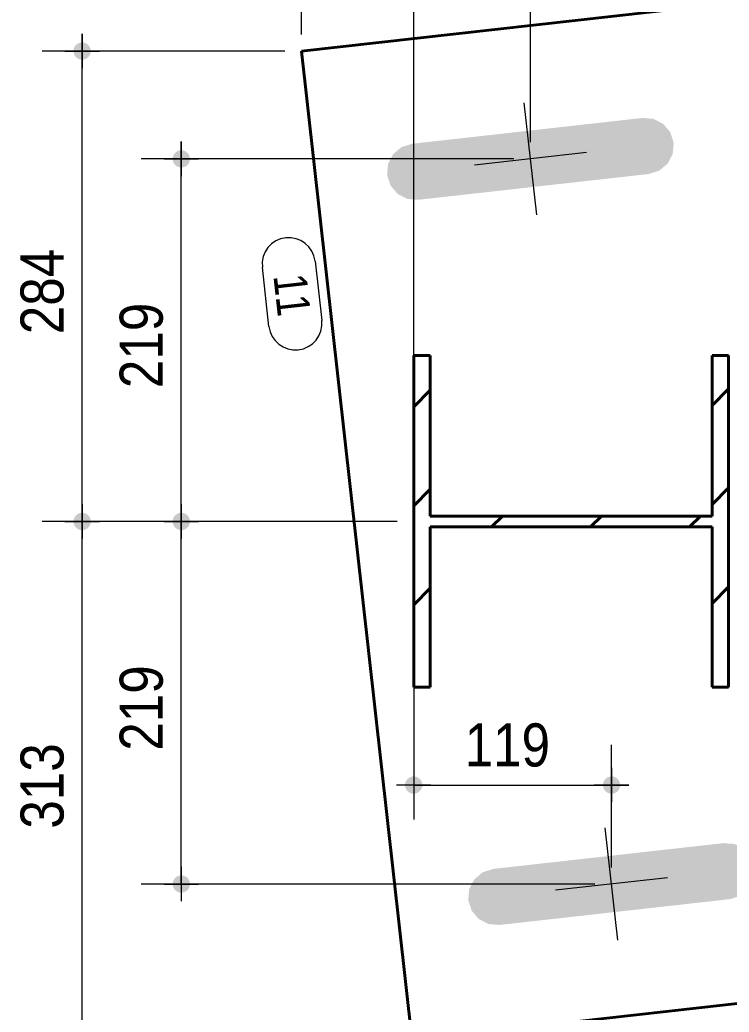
# Model space of a CAD drawing. Header units: millimetres. Extents: x 2 to 584, y 5 to 405.
# Drawn here: x 73.3 to 116.1, y 50.8 to 110.6 of the extents above; entities that cross this region are included whole.
import ezdxf

# ---------------------------------------------------------------- set-up
doc = ezdxf.new("R2010")
doc.units = ezdxf.units.MM
for name, color, linetype, lineweight in [('Boulon', 7, 'Continuous', 0), ('Cotation', 7, 'Continuous', 0), ('Piece', 2, 'Continuous', 0), ('Repère pièce', 3, 'Continuous', 0)]:
    doc.layers.add(name, color=color, linetype=linetype, lineweight=lineweight)
doc.styles.add('ARIAL', font='ARIAL.TTF')
doc.styles.add('COMIC_SANS_MS', font='COMIC.TTF')

# ---------------------------------------------------------------- blocks, each defined once
blk = doc.blocks.new('*A1')
at = {"layer": 'Piece', "color": 2, "linetype": 'Continuous', "lineweight": 40}
for p, q in [((97.016254, 87.286095), (98.016254, 88.286095)), ((115.016254, 87.370484), (116.016254, 88.370484)), ((97.016254, 81.314224), (98.016254, 82.314224)), ((115.016254, 81.398613), (116.016254, 82.398613)), ((101.719384, 80.045484), (102.369384, 80.695484)), ((107.691254, 80.045484), (108.341254, 80.695484)), ((113.663124, 80.045484), (114.313124, 80.695484)), ((97.016254, 75.342354), (98.016254, 76.342354)), ((115.016254, 75.426743), (116.016254, 76.426743)), ((115.931865, 70.370484), (116.009139, 70.447758))]:
    blk.add_line(p, q, dxfattribs=at)
blk = doc.blocks.new('*A60')
at = {"layer": 'Boulon'}
for points in [[(110.826, 104.702), (111.487, 104.646), (112.076, 104.341), (112.503, 103.834), (112.704, 103.202), (112.648, 102.541), (112.343, 101.952), (111.836, 101.524), (111.204, 101.323), (97.291, 99.765), (96.63, 99.821), (96.041, 100.126), (95.614, 100.633), (95.413, 101.265), (95.469, 101.926), (95.774, 102.515), (96.281, 102.943), (96.913, 103.144)], [(115.723, 60.975), (116.384, 60.919), (116.973, 60.614), (117.401, 60.107), (117.602, 59.475), (117.546, 58.814), (117.241, 58.225), (116.734, 57.798), (116.102, 57.596), (102.189, 56.038), (101.528, 56.094), (100.939, 56.399), (100.511, 56.906), (100.31, 57.538), (100.366, 58.199), (100.671, 58.788), (101.178, 59.216), (101.81, 59.417)]]:
    blk.add_hatch(color=256, dxfattribs=at).paths.add_polyline_path(points, flags=17)
at = {"layer": 'Boulon', "linetype": 'Continuous', "lineweight": 0}
for p, q in [((104.437, 98.855), (103.68, 105.612)), ((107.437, 102.612), (100.68, 101.855)), ((109.334, 55.128), (108.577, 61.886)), ((112.335, 58.885), (105.577, 58.128))]:
    blk.add_line(p, q, dxfattribs=at)
blk = doc.blocks.new('*A61')
at = {"layer": 'Piece', "color": 2, "linetype": 'Continuous', "lineweight": 40}
for p, q in [((97.016254, 70.370484), (97.016254, 90.370484)), ((97.016254, 90.370484), (98.016254, 90.370484)), ((98.016254, 90.370484), (98.016254, 80.695484)), ((115.016254, 90.370484), (115.016254, 80.695484)), ((116.016254, 90.370484), (115.016254, 90.370484)), ((116.016254, 70.370484), (116.016254, 90.370484)), ((98.016254, 80.695484), (115.016254, 80.695484)), ((98.016254, 70.370484), (98.016254, 80.045484)), ((98.016254, 80.045484), (115.016254, 80.045484)), ((115.016254, 80.045484), (115.016254, 70.370484)), ((97.016254, 70.370484), (98.016254, 70.370484)), ((115.016254, 70.370484), (116.016254, 70.370484))]:
    blk.add_line(p, q, dxfattribs=at)
blk = doc.blocks.new('*A62')
at = {"layer": 'Piece', "color": 2, "linetype": 'Continuous', "lineweight": 40}
for p, q in [((116.087246, 111.630647), (90.248804, 108.736699)), ((90.248804, 108.736699), (96.927146, 49.109526)), ((96.927146, 49.109526), (122.765587, 52.003474))]:
    blk.add_line(p, q, dxfattribs=at)
blk = doc.blocks.new('*A116')
at = {"layer": 'Cotation'}
for points in [[(90.223, 119.852), (90.198, 119.853), (90.173, 119.857), (90.147, 119.861), (90.122, 119.867), (90.098, 119.873), (90.074, 119.881), (90.05, 119.891), (90.026, 119.901), (90.004, 119.912), (89.981, 119.925), (89.96, 119.939), (89.939, 119.953), (89.919, 119.969), (89.9, 119.986), (89.881, 120.003), (89.864, 120.022), (89.847, 120.041), (89.831, 120.061), (89.816, 120.082), (89.803, 120.104), (89.79, 120.126), (89.779, 120.149), (89.768, 120.172), (89.759, 120.196), (89.751, 120.22), (89.744, 120.245), (89.739, 120.27), (89.734, 120.295), (89.731, 120.32), (89.729, 120.345), (89.729, 120.371), (89.729, 120.396), (89.731, 120.422), (89.734, 120.447), (89.739, 120.472), (89.744, 120.497), (89.751, 120.522), (89.759, 120.546), (89.768, 120.57), (89.779, 120.593), (89.79, 120.616), (89.803, 120.638), (89.816, 120.66), (89.831, 120.681), (89.847, 120.701), (89.864, 120.72), (89.881, 120.739), (89.9, 120.756), (89.919, 120.773), (89.939, 120.789), (89.96, 120.803), (89.981, 120.817), (90.004, 120.83), (90.026, 120.841), (90.05, 120.851), (90.074, 120.861), (90.098, 120.869), (90.122, 120.875), (90.147, 120.881), (90.173, 120.885), (90.198, 120.888), (90.223, 120.89), (90.249, 120.891), (90.274, 120.89), (90.3, 120.888), (90.325, 120.885), (90.35, 120.881), (90.375, 120.875), (90.4, 120.869), (90.424, 120.861), (90.448, 120.851), (90.471, 120.841), (90.494, 120.83), (90.516, 120.817), (90.538, 120.803), (90.559, 120.789), (90.579, 120.773), (90.598, 120.756), (90.617, 120.739), (90.634, 120.72), (90.651, 120.701), (90.666, 120.681), (90.681, 120.66), (90.695, 120.638), (90.707, 120.616), (90.719, 120.593), (90.729, 120.57), (90.738, 120.546), (90.746, 120.522), (90.753, 120.497), (90.759, 120.472), (90.763, 120.447), (90.766, 120.422), (90.768, 120.396), (90.769, 120.371), (90.768, 120.345), (90.766, 120.32), (90.763, 120.295), (90.759, 120.27), (90.753, 120.245), (90.746, 120.22), (90.738, 120.196), (90.729, 120.172), (90.719, 120.149), (90.707, 120.126), (90.695, 120.104), (90.681, 120.082), (90.666, 120.061), (90.651, 120.041), (90.634, 120.022), (90.617, 120.003), (90.598, 119.986), (90.579, 119.969), (90.559, 119.953), (90.538, 119.939), (90.516, 119.925), (90.494, 119.912), (90.471, 119.901), (90.448, 119.891), (90.424, 119.881), (90.4, 119.873), (90.375, 119.867), (90.35, 119.861), (90.325, 119.857), (90.3, 119.853), (90.274, 119.852), (90.249, 119.851)], [(96.991, 119.852), (96.965, 119.853), (96.94, 119.857), (96.915, 119.861), (96.89, 119.867), (96.865, 119.873), (96.841, 119.881), (96.817, 119.891), (96.794, 119.901), (96.771, 119.912), (96.749, 119.925), (96.727, 119.939), (96.706, 119.953), (96.686, 119.969), (96.667, 119.986), (96.649, 120.003), (96.631, 120.022), (96.614, 120.041), (96.599, 120.061), (96.584, 120.082), (96.57, 120.104), (96.558, 120.126), (96.546, 120.149), (96.536, 120.172), (96.527, 120.196), (96.519, 120.22), (96.512, 120.245), (96.506, 120.27), (96.502, 120.295), (96.499, 120.32), (96.497, 120.345), (96.496, 120.371), (96.497, 120.396), (96.499, 120.422), (96.502, 120.447), (96.506, 120.472), (96.512, 120.497), (96.519, 120.522), (96.527, 120.546), (96.536, 120.57), (96.546, 120.593), (96.558, 120.616), (96.57, 120.638), (96.584, 120.66), (96.599, 120.681), (96.614, 120.701), (96.631, 120.72), (96.649, 120.739), (96.667, 120.756), (96.686, 120.773), (96.706, 120.789), (96.727, 120.803), (96.749, 120.817), (96.771, 120.83), (96.794, 120.841), (96.817, 120.851), (96.841, 120.861), (96.865, 120.869), (96.89, 120.875), (96.915, 120.881), (96.94, 120.885), (96.965, 120.888), (96.991, 120.89), (97.016, 120.891), (97.042, 120.89), (97.067, 120.888), (97.093, 120.885), (97.118, 120.881), (97.143, 120.875), (97.167, 120.869), (97.191, 120.861), (97.215, 120.851), (97.239, 120.841), (97.261, 120.83), (97.284, 120.817), (97.305, 120.803), (97.326, 120.789), (97.346, 120.773), (97.365, 120.756), (97.384, 120.739), (97.402, 120.72), (97.418, 120.701), (97.434, 120.681), (97.449, 120.66), (97.462, 120.638), (97.475, 120.616), (97.486, 120.593), (97.497, 120.57), (97.506, 120.546), (97.514, 120.522), (97.521, 120.497), (97.526, 120.472), (97.531, 120.447), (97.534, 120.422), (97.536, 120.396), (97.536, 120.371), (97.536, 120.345), (97.534, 120.32), (97.531, 120.295), (97.526, 120.27), (97.521, 120.245), (97.514, 120.22), (97.506, 120.196), (97.497, 120.172), (97.486, 120.149), (97.475, 120.126), (97.462, 120.104), (97.449, 120.082), (97.434, 120.061), (97.418, 120.041), (97.402, 120.022), (97.384, 120.003), (97.365, 119.986), (97.346, 119.969), (97.326, 119.953), (97.305, 119.939), (97.284, 119.925), (97.261, 119.912), (97.239, 119.901), (97.215, 119.891), (97.191, 119.881), (97.167, 119.873), (97.143, 119.867), (97.118, 119.861), (97.093, 119.857), (97.067, 119.853), (97.042, 119.852), (97.016, 119.851)]]:
    blk.add_hatch(color=256, dxfattribs=at).paths.add_polyline_path(points, flags=17)
at = {"layer": 'Cotation', "linetype": 'Continuous', "lineweight": 0}
for p, q in [((90.249, 109.737), (90.249, 122.791)), ((97.016, 90.287), (97.016, 122.791)), ((90.249, 121.411), (90.249, 119.331)), ((97.016, 121.411), (97.016, 119.331)), ((91.289, 120.371), (89.209, 120.371)), ((90.249, 120.371), (89.209, 120.371)), ((90.249, 120.371), (97.016, 120.371)), ((98.056, 120.371), (95.976, 120.371)), ((97.016, 120.371), (98.056, 120.371))]:
    blk.add_line(p, q, dxfattribs=at)
at = {"layer": 'Cotation'}
for p in [(90.249, 120.371), (97.016, 120.371)]:
    blk.add_point(p, dxfattribs=at)
at = {"layer": 'Cotation', "style": 'ARIAL', "width": 0.85}
blk.add_text('68', height=2.6, dxfattribs=at).set_placement((91.704, 121.491))
blk = doc.blocks.new('*A117')
at = {"layer": 'Cotation'}
for points in [[(96.991, 119.852), (96.965, 119.853), (96.94, 119.857), (96.915, 119.861), (96.89, 119.867), (96.865, 119.873), (96.841, 119.881), (96.817, 119.891), (96.794, 119.901), (96.771, 119.912), (96.749, 119.925), (96.727, 119.939), (96.706, 119.953), (96.686, 119.969), (96.667, 119.986), (96.649, 120.003), (96.631, 120.022), (96.614, 120.041), (96.599, 120.061), (96.584, 120.082), (96.57, 120.104), (96.558, 120.126), (96.546, 120.149), (96.536, 120.172), (96.527, 120.196), (96.519, 120.22), (96.512, 120.245), (96.506, 120.27), (96.502, 120.295), (96.499, 120.32), (96.497, 120.345), (96.496, 120.371), (96.497, 120.396), (96.499, 120.422), (96.502, 120.447), (96.506, 120.472), (96.512, 120.497), (96.519, 120.522), (96.527, 120.546), (96.536, 120.57), (96.546, 120.593), (96.558, 120.616), (96.57, 120.638), (96.584, 120.66), (96.599, 120.681), (96.614, 120.701), (96.631, 120.72), (96.649, 120.739), (96.667, 120.756), (96.686, 120.773), (96.706, 120.789), (96.727, 120.803), (96.749, 120.817), (96.771, 120.83), (96.794, 120.841), (96.817, 120.851), (96.841, 120.861), (96.865, 120.869), (96.89, 120.875), (96.915, 120.881), (96.94, 120.885), (96.965, 120.888), (96.991, 120.89), (97.016, 120.891), (97.042, 120.89), (97.067, 120.888), (97.093, 120.885), (97.118, 120.881), (97.143, 120.875), (97.167, 120.869), (97.191, 120.861), (97.215, 120.851), (97.239, 120.841), (97.261, 120.83), (97.284, 120.817), (97.305, 120.803), (97.326, 120.789), (97.346, 120.773), (97.365, 120.756), (97.384, 120.739), (97.402, 120.72), (97.418, 120.701), (97.434, 120.681), (97.449, 120.66), (97.462, 120.638), (97.475, 120.616), (97.486, 120.593), (97.497, 120.57), (97.506, 120.546), (97.514, 120.522), (97.521, 120.497), (97.526, 120.472), (97.531, 120.447), (97.534, 120.422), (97.536, 120.396), (97.536, 120.371), (97.536, 120.345), (97.534, 120.32), (97.531, 120.295), (97.526, 120.27), (97.521, 120.245), (97.514, 120.22), (97.506, 120.196), (97.497, 120.172), (97.486, 120.149), (97.475, 120.126), (97.462, 120.104), (97.449, 120.082), (97.434, 120.061), (97.418, 120.041), (97.402, 120.022), (97.384, 120.003), (97.365, 119.986), (97.346, 119.969), (97.326, 119.953), (97.305, 119.939), (97.284, 119.925), (97.261, 119.912), (97.239, 119.901), (97.215, 119.891), (97.191, 119.881), (97.167, 119.873), (97.143, 119.867), (97.118, 119.861), (97.093, 119.857), (97.067, 119.853), (97.042, 119.852), (97.016, 119.851)], [(104.033, 119.852), (104.008, 119.853), (103.982, 119.857), (103.957, 119.861), (103.932, 119.867), (103.908, 119.873), (103.883, 119.881), (103.859, 119.891), (103.836, 119.901), (103.813, 119.912), (103.791, 119.925), (103.77, 119.939), (103.749, 119.953), (103.729, 119.969), (103.709, 119.986), (103.691, 120.003), (103.673, 120.022), (103.657, 120.041), (103.641, 120.061), (103.626, 120.082), (103.612, 120.104), (103.6, 120.126), (103.588, 120.149), (103.578, 120.172), (103.569, 120.196), (103.561, 120.22), (103.554, 120.245), (103.548, 120.27), (103.544, 120.295), (103.541, 120.32), (103.539, 120.345), (103.538, 120.371), (103.539, 120.396), (103.541, 120.422), (103.544, 120.447), (103.548, 120.472), (103.554, 120.497), (103.561, 120.522), (103.569, 120.546), (103.578, 120.57), (103.588, 120.593), (103.6, 120.616), (103.612, 120.638), (103.626, 120.66), (103.641, 120.681), (103.657, 120.701), (103.673, 120.72), (103.691, 120.739), (103.709, 120.756), (103.729, 120.773), (103.749, 120.789), (103.77, 120.803), (103.791, 120.817), (103.813, 120.83), (103.836, 120.841), (103.859, 120.851), (103.883, 120.861), (103.908, 120.869), (103.932, 120.875), (103.957, 120.881), (103.982, 120.885), (104.008, 120.888), (104.033, 120.89), (104.058, 120.891), (104.084, 120.89), (104.109, 120.888), (104.135, 120.885), (104.16, 120.881), (104.185, 120.875), (104.209, 120.869), (104.234, 120.861), (104.257, 120.851), (104.281, 120.841), (104.304, 120.83), (104.326, 120.817), (104.347, 120.803), (104.368, 120.789), (104.388, 120.773), (104.408, 120.756), (104.426, 120.739), (104.444, 120.72), (104.46, 120.701), (104.476, 120.681), (104.491, 120.66), (104.504, 120.638), (104.517, 120.616), (104.529, 120.593), (104.539, 120.57), (104.548, 120.546), (104.556, 120.522), (104.563, 120.497), (104.568, 120.472), (104.573, 120.447), (104.576, 120.422), (104.578, 120.396), (104.578, 120.371), (104.578, 120.345), (104.576, 120.32), (104.573, 120.295), (104.568, 120.27), (104.563, 120.245), (104.556, 120.22), (104.548, 120.196), (104.539, 120.172), (104.529, 120.149), (104.517, 120.126), (104.504, 120.104), (104.491, 120.082), (104.476, 120.061), (104.46, 120.041), (104.444, 120.022), (104.426, 120.003), (104.408, 119.986), (104.388, 119.969), (104.368, 119.953), (104.347, 119.939), (104.326, 119.925), (104.304, 119.912), (104.281, 119.901), (104.257, 119.891), (104.234, 119.881), (104.209, 119.873), (104.185, 119.867), (104.16, 119.861), (104.135, 119.857), (104.109, 119.853), (104.084, 119.852), (104.058, 119.851)]]:
    blk.add_hatch(color=256, dxfattribs=at).paths.add_polyline_path(points, flags=17)
at = {"layer": 'Cotation', "linetype": 'Continuous', "lineweight": 0}
for p, q in [((97.016, 90.287), (97.016, 122.791)), ((104.058, 103.233), (104.058, 122.791)), ((97.016, 121.411), (97.016, 119.331)), ((104.058, 121.411), (104.058, 119.331)), ((98.056, 120.371), (95.976, 120.371)), ((97.016, 120.371), (95.976, 120.371)), ((97.016, 120.371), (104.058, 120.371)), ((105.098, 120.371), (103.018, 120.371)), ((104.058, 120.371), (105.098, 120.371))]:
    blk.add_line(p, q, dxfattribs=at)
at = {"layer": 'Cotation'}
for p in [(97.016, 120.371), (104.058, 120.371)]:
    blk.add_point(p, dxfattribs=at)
at = {"layer": 'Cotation', "style": 'ARIAL', "width": 0.85}
blk.add_text('70', height=2.6, dxfattribs=at).set_placement((98.609, 121.491))
blk = doc.blocks.new('*A118')
at = {"layer": 'Cotation'}
for points in [[(104.033, 119.852), (104.008, 119.853), (103.982, 119.857), (103.957, 119.861), (103.932, 119.867), (103.908, 119.873), (103.883, 119.881), (103.859, 119.891), (103.836, 119.901), (103.813, 119.912), (103.791, 119.925), (103.77, 119.939), (103.749, 119.953), (103.729, 119.969), (103.709, 119.986), (103.691, 120.003), (103.673, 120.022), (103.657, 120.041), (103.641, 120.061), (103.626, 120.082), (103.612, 120.104), (103.6, 120.126), (103.588, 120.149), (103.578, 120.172), (103.569, 120.196), (103.561, 120.22), (103.554, 120.245), (103.548, 120.27), (103.544, 120.295), (103.541, 120.32), (103.539, 120.345), (103.538, 120.371), (103.539, 120.396), (103.541, 120.422), (103.544, 120.447), (103.548, 120.472), (103.554, 120.497), (103.561, 120.522), (103.569, 120.546), (103.578, 120.57), (103.588, 120.593), (103.6, 120.616), (103.612, 120.638), (103.626, 120.66), (103.641, 120.681), (103.657, 120.701), (103.673, 120.72), (103.691, 120.739), (103.709, 120.756), (103.729, 120.773), (103.749, 120.789), (103.77, 120.803), (103.791, 120.817), (103.813, 120.83), (103.836, 120.841), (103.859, 120.851), (103.883, 120.861), (103.908, 120.869), (103.932, 120.875), (103.957, 120.881), (103.982, 120.885), (104.008, 120.888), (104.033, 120.89), (104.058, 120.891), (104.084, 120.89), (104.109, 120.888), (104.135, 120.885), (104.16, 120.881), (104.185, 120.875), (104.209, 120.869), (104.234, 120.861), (104.257, 120.851), (104.281, 120.841), (104.304, 120.83), (104.326, 120.817), (104.347, 120.803), (104.368, 120.789), (104.388, 120.773), (104.408, 120.756), (104.426, 120.739), (104.444, 120.72), (104.46, 120.701), (104.476, 120.681), (104.491, 120.66), (104.504, 120.638), (104.517, 120.616), (104.529, 120.593), (104.539, 120.57), (104.548, 120.546), (104.556, 120.522), (104.563, 120.497), (104.568, 120.472), (104.573, 120.447), (104.576, 120.422), (104.578, 120.396), (104.578, 120.371), (104.578, 120.345), (104.576, 120.32), (104.573, 120.295), (104.568, 120.27), (104.563, 120.245), (104.556, 120.22), (104.548, 120.196), (104.539, 120.172), (104.529, 120.149), (104.517, 120.126), (104.504, 120.104), (104.491, 120.082), (104.476, 120.061), (104.46, 120.041), (104.444, 120.022), (104.426, 120.003), (104.408, 119.986), (104.388, 119.969), (104.368, 119.953), (104.347, 119.939), (104.326, 119.925), (104.304, 119.912), (104.281, 119.901), (104.257, 119.891), (104.234, 119.881), (104.209, 119.873), (104.185, 119.867), (104.16, 119.861), (104.135, 119.857), (104.109, 119.853), (104.084, 119.852), (104.058, 119.851)], [(116.062, 119.852), (116.036, 119.853), (116.011, 119.857), (115.986, 119.861), (115.961, 119.867), (115.936, 119.873), (115.912, 119.881), (115.888, 119.891), (115.865, 119.901), (115.842, 119.912), (115.82, 119.925), (115.798, 119.939), (115.777, 119.953), (115.757, 119.969), (115.738, 119.986), (115.72, 120.003), (115.702, 120.022), (115.685, 120.041), (115.67, 120.061), (115.655, 120.082), (115.641, 120.104), (115.629, 120.126), (115.617, 120.149), (115.607, 120.172), (115.598, 120.196), (115.59, 120.22), (115.583, 120.245), (115.577, 120.27), (115.573, 120.295), (115.57, 120.32), (115.568, 120.345), (115.567, 120.371), (115.568, 120.396), (115.57, 120.422), (115.573, 120.447), (115.577, 120.472), (115.583, 120.497), (115.59, 120.522), (115.598, 120.546), (115.607, 120.57), (115.617, 120.593), (115.629, 120.616), (115.641, 120.638), (115.655, 120.66), (115.67, 120.681), (115.685, 120.701), (115.702, 120.72), (115.72, 120.739), (115.738, 120.756), (115.757, 120.773), (115.777, 120.789), (115.798, 120.803), (115.82, 120.817), (115.842, 120.83), (115.865, 120.841), (115.888, 120.851), (115.912, 120.861), (115.936, 120.869), (115.961, 120.875), (115.986, 120.881), (116.011, 120.885), (116.036, 120.888), (116.062, 120.89), (116.087, 120.891), (116.113, 120.89), (116.138, 120.888), (116.164, 120.885), (116.189, 120.881), (116.214, 120.875), (116.238, 120.869), (116.262, 120.861), (116.286, 120.851), (116.31, 120.841), (116.332, 120.83), (116.355, 120.817), (116.376, 120.803), (116.397, 120.789), (116.417, 120.773), (116.436, 120.756), (116.455, 120.739), (116.473, 120.72), (116.489, 120.701), (116.505, 120.681), (116.52, 120.66), (116.533, 120.638), (116.546, 120.616), (116.557, 120.593), (116.568, 120.57), (116.577, 120.546), (116.585, 120.522), (116.592, 120.497), (116.597, 120.472), (116.602, 120.447), (116.605, 120.422), (116.607, 120.396), (116.607, 120.371), (116.607, 120.345), (116.605, 120.32), (116.602, 120.295), (116.597, 120.27), (116.592, 120.245), (116.585, 120.22), (116.577, 120.196), (116.568, 120.172), (116.557, 120.149), (116.546, 120.126), (116.533, 120.104), (116.52, 120.082), (116.505, 120.061), (116.489, 120.041), (116.473, 120.022), (116.455, 120.003), (116.436, 119.986), (116.417, 119.969), (116.397, 119.953), (116.376, 119.939), (116.355, 119.925), (116.332, 119.912), (116.31, 119.901), (116.286, 119.891), (116.262, 119.881), (116.238, 119.873), (116.214, 119.867), (116.189, 119.861), (116.164, 119.857), (116.138, 119.853), (116.113, 119.852), (116.087, 119.851)]]:
    blk.add_hatch(color=256, dxfattribs=at).paths.add_polyline_path(points, flags=17)
at = {"layer": 'Cotation', "linetype": 'Continuous', "lineweight": 0}
for p, q in [((104.058, 103.233), (104.058, 122.791)), ((116.087, 112.631), (116.087, 122.791)), ((104.058, 121.411), (104.058, 119.331)), ((116.087, 121.411), (116.087, 119.331)), ((105.098, 120.371), (103.018, 120.371)), ((104.058, 120.371), (103.018, 120.371)), ((104.058, 120.371), (116.087, 120.371)), ((117.127, 120.371), (115.047, 120.371)), ((116.087, 120.371), (117.127, 120.371))]:
    blk.add_line(p, q, dxfattribs=at)
at = {"layer": 'Cotation'}
for p in [(104.058, 120.371), (116.087, 120.371)]:
    blk.add_point(p, dxfattribs=at)
at = {"layer": 'Cotation', "style": 'ARIAL', "width": 0.85}
blk.add_text('120', height=2.6, dxfattribs=at).set_placement((107.18, 121.491))
blk = doc.blocks.new('*A119')
at = {"layer": 'Cotation'}
for points in [[(96.991, 63.955), (96.965, 63.957), (96.94, 63.96), (96.915, 63.965), (96.89, 63.97), (96.865, 63.977), (96.841, 63.985), (96.817, 63.994), (96.794, 64.004), (96.771, 64.016), (96.749, 64.029), (96.727, 64.042), (96.706, 64.057), (96.686, 64.073), (96.667, 64.089), (96.649, 64.107), (96.631, 64.125), (96.614, 64.145), (96.599, 64.165), (96.584, 64.186), (96.57, 64.207), (96.558, 64.229), (96.546, 64.252), (96.536, 64.276), (96.527, 64.299), (96.519, 64.324), (96.512, 64.348), (96.506, 64.373), (96.502, 64.398), (96.499, 64.424), (96.497, 64.449), (96.496, 64.475), (96.497, 64.5), (96.499, 64.526), (96.502, 64.551), (96.506, 64.576), (96.512, 64.601), (96.519, 64.626), (96.527, 64.65), (96.536, 64.674), (96.546, 64.697), (96.558, 64.72), (96.57, 64.742), (96.584, 64.763), (96.599, 64.784), (96.614, 64.804), (96.631, 64.824), (96.649, 64.842), (96.667, 64.86), (96.686, 64.877), (96.706, 64.892), (96.727, 64.907), (96.749, 64.921), (96.771, 64.933), (96.794, 64.945), (96.817, 64.955), (96.841, 64.964), (96.865, 64.972), (96.89, 64.979), (96.915, 64.985), (96.94, 64.989), (96.965, 64.992), (96.991, 64.994), (97.016, 64.995), (97.042, 64.994), (97.067, 64.992), (97.093, 64.989), (97.118, 64.985), (97.143, 64.979), (97.167, 64.972), (97.191, 64.964), (97.215, 64.955), (97.239, 64.945), (97.261, 64.933), (97.284, 64.921), (97.305, 64.907), (97.326, 64.892), (97.346, 64.877), (97.365, 64.86), (97.384, 64.842), (97.402, 64.824), (97.418, 64.804), (97.434, 64.784), (97.449, 64.763), (97.462, 64.742), (97.475, 64.72), (97.486, 64.697), (97.497, 64.674), (97.506, 64.65), (97.514, 64.626), (97.521, 64.601), (97.526, 64.576), (97.531, 64.551), (97.534, 64.526), (97.536, 64.5), (97.536, 64.475), (97.536, 64.449), (97.534, 64.424), (97.531, 64.398), (97.526, 64.373), (97.521, 64.348), (97.514, 64.324), (97.506, 64.299), (97.497, 64.276), (97.486, 64.252), (97.475, 64.229), (97.462, 64.207), (97.449, 64.186), (97.434, 64.165), (97.418, 64.145), (97.402, 64.125), (97.384, 64.107), (97.365, 64.089), (97.346, 64.073), (97.326, 64.057), (97.305, 64.042), (97.284, 64.029), (97.261, 64.016), (97.239, 64.004), (97.215, 63.994), (97.191, 63.985), (97.167, 63.977), (97.143, 63.97), (97.118, 63.965), (97.093, 63.96), (97.067, 63.957), (97.042, 63.955), (97.016, 63.955)], [(108.93, 63.955), (108.905, 63.957), (108.88, 63.96), (108.854, 63.965), (108.83, 63.97), (108.805, 63.977), (108.781, 63.985), (108.757, 63.994), (108.734, 64.004), (108.711, 64.016), (108.689, 64.029), (108.667, 64.042), (108.646, 64.057), (108.626, 64.073), (108.607, 64.089), (108.588, 64.107), (108.571, 64.125), (108.554, 64.145), (108.538, 64.165), (108.524, 64.186), (108.51, 64.207), (108.497, 64.229), (108.486, 64.252), (108.476, 64.276), (108.466, 64.299), (108.458, 64.324), (108.452, 64.348), (108.446, 64.373), (108.442, 64.398), (108.438, 64.424), (108.437, 64.449), (108.436, 64.475), (108.437, 64.5), (108.438, 64.526), (108.442, 64.551), (108.446, 64.576), (108.452, 64.601), (108.458, 64.626), (108.466, 64.65), (108.476, 64.674), (108.486, 64.697), (108.497, 64.72), (108.51, 64.742), (108.524, 64.763), (108.538, 64.784), (108.554, 64.804), (108.571, 64.824), (108.588, 64.842), (108.607, 64.86), (108.626, 64.877), (108.646, 64.892), (108.667, 64.907), (108.689, 64.921), (108.711, 64.933), (108.734, 64.945), (108.757, 64.955), (108.781, 64.964), (108.805, 64.972), (108.83, 64.979), (108.854, 64.985), (108.88, 64.989), (108.905, 64.992), (108.93, 64.994), (108.956, 64.995), (108.981, 64.994), (109.007, 64.992), (109.032, 64.989), (109.057, 64.985), (109.082, 64.979), (109.107, 64.972), (109.131, 64.964), (109.155, 64.955), (109.178, 64.945), (109.201, 64.933), (109.223, 64.921), (109.245, 64.907), (109.266, 64.892), (109.286, 64.877), (109.305, 64.86), (109.324, 64.842), (109.341, 64.824), (109.358, 64.804), (109.374, 64.784), (109.388, 64.763), (109.402, 64.742), (109.415, 64.72), (109.426, 64.697), (109.436, 64.674), (109.446, 64.65), (109.454, 64.626), (109.46, 64.601), (109.466, 64.576), (109.47, 64.551), (109.473, 64.526), (109.475, 64.5), (109.476, 64.475), (109.475, 64.449), (109.473, 64.424), (109.47, 64.398), (109.466, 64.373), (109.46, 64.348), (109.454, 64.324), (109.446, 64.299), (109.436, 64.276), (109.426, 64.252), (109.415, 64.229), (109.402, 64.207), (109.388, 64.186), (109.374, 64.165), (109.358, 64.145), (109.341, 64.125), (109.324, 64.107), (109.305, 64.089), (109.286, 64.073), (109.266, 64.057), (109.245, 64.042), (109.223, 64.029), (109.201, 64.016), (109.178, 64.004), (109.155, 63.994), (109.131, 63.985), (109.107, 63.977), (109.082, 63.97), (109.057, 63.965), (109.032, 63.96), (109.007, 63.957), (108.981, 63.955), (108.956, 63.955)]]:
    blk.add_hatch(color=256, dxfattribs=at).paths.add_polyline_path(points, flags=17)
at = {"layer": 'Cotation', "linetype": 'Continuous', "lineweight": 0}
for p, q in [((97.016, 70.821), (97.016, 62.395)), ((108.956, 59.507), (108.956, 66.895)), ((97.016, 65.515), (97.016, 63.435)), ((108.956, 65.515), (108.956, 63.435)), ((98.056, 64.475), (95.976, 64.475)), ((97.016, 64.475), (95.976, 64.475)), ((97.016, 64.475), (108.956, 64.475)), ((109.996, 64.475), (107.916, 64.475)), ((108.956, 64.475), (109.996, 64.475))]:
    blk.add_line(p, q, dxfattribs=at)
at = {"layer": 'Cotation'}
for p in [(97.016, 64.475), (108.956, 64.475)]:
    blk.add_point(p, dxfattribs=at)
at = {"layer": 'Cotation', "style": 'ARIAL', "width": 0.85}
blk.add_text('119', height=2.6, dxfattribs=at).set_placement((100.093, 65.595))
blk = doc.blocks.new('*A122')
at = {"layer": 'Cotation'}
for points in [[(76.985, 79.851), (76.96, 79.853), (76.935, 79.856), (76.909, 79.86), (76.885, 79.866), (76.86, 79.873), (76.836, 79.881), (76.812, 79.89), (76.789, 79.9), (76.766, 79.912), (76.744, 79.924), (76.722, 79.938), (76.701, 79.953), (76.681, 79.969), (76.662, 79.985), (76.643, 80.003), (76.626, 80.021), (76.609, 80.041), (76.593, 80.061), (76.579, 80.082), (76.565, 80.103), (76.552, 80.125), (76.541, 80.148), (76.531, 80.171), (76.521, 80.195), (76.513, 80.22), (76.507, 80.244), (76.501, 80.269), (76.497, 80.294), (76.493, 80.32), (76.492, 80.345), (76.491, 80.37), (76.492, 80.396), (76.493, 80.421), (76.497, 80.447), (76.501, 80.472), (76.507, 80.497), (76.513, 80.521), (76.521, 80.546), (76.531, 80.569), (76.541, 80.593), (76.552, 80.616), (76.565, 80.638), (76.579, 80.659), (76.593, 80.68), (76.609, 80.7), (76.626, 80.72), (76.643, 80.738), (76.662, 80.756), (76.681, 80.772), (76.701, 80.788), (76.722, 80.803), (76.744, 80.817), (76.766, 80.829), (76.789, 80.841), (76.812, 80.851), (76.836, 80.86), (76.86, 80.868), (76.885, 80.875), (76.909, 80.88), (76.935, 80.885), (76.96, 80.888), (76.985, 80.89), (77.011, 80.89), (77.036, 80.89), (77.062, 80.888), (77.087, 80.885), (77.112, 80.88), (77.137, 80.875), (77.162, 80.868), (77.186, 80.86), (77.21, 80.851), (77.233, 80.841), (77.256, 80.829), (77.278, 80.817), (77.3, 80.803), (77.321, 80.788), (77.341, 80.772), (77.36, 80.756), (77.379, 80.738), (77.396, 80.72), (77.413, 80.7), (77.429, 80.68), (77.443, 80.659), (77.457, 80.638), (77.47, 80.616), (77.481, 80.593), (77.491, 80.569), (77.501, 80.546), (77.509, 80.521), (77.515, 80.497), (77.521, 80.472), (77.525, 80.447), (77.528, 80.421), (77.53, 80.396), (77.531, 80.37), (77.53, 80.345), (77.528, 80.32), (77.525, 80.294), (77.521, 80.269), (77.515, 80.244), (77.509, 80.22), (77.501, 80.195), (77.491, 80.171), (77.481, 80.148), (77.47, 80.125), (77.457, 80.103), (77.443, 80.082), (77.429, 80.061), (77.413, 80.041), (77.396, 80.021), (77.379, 80.003), (77.36, 79.985), (77.341, 79.969), (77.321, 79.953), (77.3, 79.938), (77.278, 79.924), (77.256, 79.912), (77.233, 79.9), (77.21, 79.89), (77.186, 79.881), (77.162, 79.873), (77.137, 79.866), (77.112, 79.86), (77.087, 79.856), (77.062, 79.853), (77.036, 79.851), (77.011, 79.85)], [(76.985, 48.59), (76.96, 48.592), (76.935, 48.595), (76.909, 48.6), (76.885, 48.605), (76.86, 48.612), (76.836, 48.62), (76.812, 48.629), (76.789, 48.639), (76.766, 48.651), (76.744, 48.664), (76.722, 48.677), (76.701, 48.692), (76.681, 48.708), (76.662, 48.724), (76.643, 48.742), (76.626, 48.76), (76.609, 48.78), (76.593, 48.8), (76.579, 48.821), (76.565, 48.842), (76.552, 48.864), (76.541, 48.887), (76.531, 48.911), (76.521, 48.934), (76.513, 48.959), (76.507, 48.983), (76.501, 49.008), (76.497, 49.033), (76.493, 49.059), (76.492, 49.084), (76.491, 49.11), (76.492, 49.135), (76.493, 49.16), (76.497, 49.186), (76.501, 49.211), (76.507, 49.236), (76.513, 49.26), (76.521, 49.285), (76.531, 49.309), (76.541, 49.332), (76.552, 49.355), (76.565, 49.377), (76.579, 49.398), (76.593, 49.419), (76.609, 49.439), (76.626, 49.459), (76.643, 49.477), (76.662, 49.495), (76.681, 49.511), (76.701, 49.527), (76.722, 49.542), (76.744, 49.556), (76.766, 49.568), (76.789, 49.58), (76.812, 49.59), (76.836, 49.599), (76.86, 49.607), (76.885, 49.614), (76.909, 49.62), (76.935, 49.624), (76.96, 49.627), (76.985, 49.629), (77.011, 49.63), (77.036, 49.629), (77.062, 49.627), (77.087, 49.624), (77.112, 49.62), (77.137, 49.614), (77.162, 49.607), (77.186, 49.599), (77.21, 49.59), (77.233, 49.58), (77.256, 49.568), (77.278, 49.556), (77.3, 49.542), (77.321, 49.527), (77.341, 49.511), (77.36, 49.495), (77.379, 49.477), (77.396, 49.459), (77.413, 49.439), (77.429, 49.419), (77.443, 49.398), (77.457, 49.377), (77.47, 49.355), (77.481, 49.332), (77.491, 49.309), (77.501, 49.285), (77.509, 49.26), (77.515, 49.236), (77.521, 49.211), (77.525, 49.186), (77.528, 49.16), (77.53, 49.135), (77.531, 49.11), (77.53, 49.084), (77.528, 49.059), (77.525, 49.033), (77.521, 49.008), (77.515, 48.983), (77.509, 48.959), (77.501, 48.934), (77.491, 48.911), (77.481, 48.887), (77.47, 48.864), (77.457, 48.842), (77.443, 48.821), (77.429, 48.8), (77.413, 48.78), (77.396, 48.76), (77.379, 48.742), (77.36, 48.724), (77.341, 48.708), (77.321, 48.692), (77.3, 48.677), (77.278, 48.664), (77.256, 48.651), (77.233, 48.639), (77.21, 48.629), (77.186, 48.62), (77.162, 48.612), (77.137, 48.605), (77.112, 48.6), (77.087, 48.595), (77.062, 48.592), (77.036, 48.59), (77.011, 48.59)]]:
    blk.add_hatch(color=256, dxfattribs=at).paths.add_polyline_path(points, flags=17)
at = {"layer": 'Cotation', "linetype": 'Continuous', "lineweight": 0}
for p, q in [((77.011, 81.41), (77.011, 79.33)), ((77.011, 80.37), (77.011, 81.41)), ((96.016, 80.37), (74.591, 80.37)), ((75.971, 80.37), (78.051, 80.37)), ((77.011, 49.11), (77.011, 80.37)), ((77.011, 50.15), (77.011, 48.07)), ((95.927, 49.11), (74.591, 49.11)), ((75.971, 49.11), (78.051, 49.11)), ((77.011, 49.11), (77.011, 48.07))]:
    blk.add_line(p, q, dxfattribs=at)
at = {"layer": 'Cotation'}
for p in [(77.011, 80.37), (77.011, 49.11)]:
    blk.add_point(p, dxfattribs=at)
at = {"layer": 'Cotation', "style": 'ARIAL', "width": 0.85}
blk.add_text('313', height=2.6, rotation=90.00021, dxfattribs=at).set_placement((75.891, 61.847))
blk = doc.blocks.new('*A123')
at = {"layer": 'Cotation'}
for points in [[(76.985, 108.217), (76.96, 108.219), (76.935, 108.222), (76.909, 108.227), (76.885, 108.232), (76.86, 108.239), (76.836, 108.247), (76.812, 108.256), (76.789, 108.267), (76.766, 108.278), (76.744, 108.291), (76.722, 108.304), (76.701, 108.319), (76.681, 108.335), (76.662, 108.351), (76.643, 108.369), (76.626, 108.387), (76.609, 108.407), (76.593, 108.427), (76.579, 108.448), (76.565, 108.469), (76.552, 108.492), (76.541, 108.514), (76.531, 108.538), (76.521, 108.562), (76.513, 108.586), (76.507, 108.61), (76.501, 108.635), (76.497, 108.66), (76.493, 108.686), (76.492, 108.711), (76.491, 108.737), (76.492, 108.762), (76.493, 108.788), (76.497, 108.813), (76.501, 108.838), (76.507, 108.863), (76.513, 108.888), (76.521, 108.912), (76.531, 108.936), (76.541, 108.959), (76.552, 108.982), (76.565, 109.004), (76.579, 109.026), (76.593, 109.046), (76.609, 109.067), (76.626, 109.086), (76.643, 109.104), (76.662, 109.122), (76.681, 109.139), (76.701, 109.154), (76.722, 109.169), (76.744, 109.183), (76.766, 109.195), (76.789, 109.207), (76.812, 109.217), (76.836, 109.226), (76.86, 109.234), (76.885, 109.241), (76.909, 109.247), (76.935, 109.251), (76.96, 109.254), (76.985, 109.256), (77.011, 109.257), (77.036, 109.256), (77.062, 109.254), (77.087, 109.251), (77.112, 109.247), (77.137, 109.241), (77.162, 109.234), (77.186, 109.226), (77.21, 109.217), (77.233, 109.207), (77.256, 109.195), (77.278, 109.183), (77.3, 109.169), (77.321, 109.154), (77.341, 109.139), (77.36, 109.122), (77.379, 109.104), (77.396, 109.086), (77.413, 109.067), (77.429, 109.046), (77.443, 109.026), (77.457, 109.004), (77.47, 108.982), (77.481, 108.959), (77.491, 108.936), (77.501, 108.912), (77.509, 108.888), (77.515, 108.863), (77.521, 108.838), (77.525, 108.813), (77.528, 108.788), (77.53, 108.762), (77.531, 108.737), (77.53, 108.711), (77.528, 108.686), (77.525, 108.66), (77.521, 108.635), (77.515, 108.61), (77.509, 108.586), (77.501, 108.562), (77.491, 108.538), (77.481, 108.514), (77.47, 108.492), (77.457, 108.469), (77.443, 108.448), (77.429, 108.427), (77.413, 108.407), (77.396, 108.387), (77.379, 108.369), (77.36, 108.351), (77.341, 108.335), (77.321, 108.319), (77.3, 108.304), (77.278, 108.291), (77.256, 108.278), (77.233, 108.267), (77.21, 108.256), (77.186, 108.247), (77.162, 108.239), (77.137, 108.232), (77.112, 108.227), (77.087, 108.222), (77.062, 108.219), (77.036, 108.217), (77.011, 108.217)], [(76.985, 79.851), (76.96, 79.853), (76.935, 79.856), (76.909, 79.86), (76.885, 79.866), (76.86, 79.873), (76.836, 79.881), (76.812, 79.89), (76.789, 79.9), (76.766, 79.912), (76.744, 79.924), (76.722, 79.938), (76.701, 79.953), (76.681, 79.969), (76.662, 79.985), (76.643, 80.003), (76.626, 80.021), (76.609, 80.041), (76.593, 80.061), (76.579, 80.082), (76.565, 80.103), (76.552, 80.125), (76.541, 80.148), (76.531, 80.171), (76.521, 80.195), (76.513, 80.22), (76.507, 80.244), (76.501, 80.269), (76.497, 80.294), (76.493, 80.32), (76.492, 80.345), (76.491, 80.37), (76.492, 80.396), (76.493, 80.421), (76.497, 80.447), (76.501, 80.472), (76.507, 80.497), (76.513, 80.521), (76.521, 80.546), (76.531, 80.569), (76.541, 80.593), (76.552, 80.616), (76.565, 80.638), (76.579, 80.659), (76.593, 80.68), (76.609, 80.7), (76.626, 80.72), (76.643, 80.738), (76.662, 80.756), (76.681, 80.772), (76.701, 80.788), (76.722, 80.803), (76.744, 80.817), (76.766, 80.829), (76.789, 80.841), (76.812, 80.851), (76.836, 80.86), (76.86, 80.868), (76.885, 80.875), (76.909, 80.88), (76.935, 80.885), (76.96, 80.888), (76.985, 80.89), (77.011, 80.89), (77.036, 80.89), (77.062, 80.888), (77.087, 80.885), (77.112, 80.88), (77.137, 80.875), (77.162, 80.868), (77.186, 80.86), (77.21, 80.851), (77.233, 80.841), (77.256, 80.829), (77.278, 80.817), (77.3, 80.803), (77.321, 80.788), (77.341, 80.772), (77.36, 80.756), (77.379, 80.738), (77.396, 80.72), (77.413, 80.7), (77.429, 80.68), (77.443, 80.659), (77.457, 80.638), (77.47, 80.616), (77.481, 80.593), (77.491, 80.569), (77.501, 80.546), (77.509, 80.521), (77.515, 80.497), (77.521, 80.472), (77.525, 80.447), (77.528, 80.421), (77.53, 80.396), (77.531, 80.37), (77.53, 80.345), (77.528, 80.32), (77.525, 80.294), (77.521, 80.269), (77.515, 80.244), (77.509, 80.22), (77.501, 80.195), (77.491, 80.171), (77.481, 80.148), (77.47, 80.125), (77.457, 80.103), (77.443, 80.082), (77.429, 80.061), (77.413, 80.041), (77.396, 80.021), (77.379, 80.003), (77.36, 79.985), (77.341, 79.969), (77.321, 79.953), (77.3, 79.938), (77.278, 79.924), (77.256, 79.912), (77.233, 79.9), (77.21, 79.89), (77.186, 79.881), (77.162, 79.873), (77.137, 79.866), (77.112, 79.86), (77.087, 79.856), (77.062, 79.853), (77.036, 79.851), (77.011, 79.85)]]:
    blk.add_hatch(color=256, dxfattribs=at).paths.add_polyline_path(points, flags=17)
at = {"layer": 'Cotation', "linetype": 'Continuous', "lineweight": 0}
for p, q in [((77.011, 109.777), (77.011, 107.697)), ((77.011, 108.737), (77.011, 109.777)), ((89.249, 108.737), (74.591, 108.737)), ((75.971, 108.737), (78.051, 108.737)), ((77.011, 80.37), (77.011, 108.737)), ((77.011, 81.41), (77.011, 79.33)), ((96.016, 80.37), (74.591, 80.37)), ((75.971, 80.37), (78.051, 80.37)), ((77.011, 80.37), (77.011, 79.33))]:
    blk.add_line(p, q, dxfattribs=at)
at = {"layer": 'Cotation'}
for p in [(77.011, 108.737), (77.011, 80.37)]:
    blk.add_point(p, dxfattribs=at)
at = {"layer": 'Cotation', "style": 'ARIAL', "width": 0.85}
blk.add_text('284', height=2.6, rotation=90.00021, dxfattribs=at).set_placement((75.891, 91.661))
blk = doc.blocks.new('*A124')
at = {"layer": 'Cotation'}
for points in [[(82.969, 79.851), (82.944, 79.853), (82.919, 79.856), (82.893, 79.86), (82.869, 79.866), (82.844, 79.873), (82.82, 79.881), (82.796, 79.89), (82.773, 79.9), (82.75, 79.912), (82.728, 79.924), (82.706, 79.938), (82.685, 79.953), (82.665, 79.969), (82.646, 79.985), (82.627, 80.003), (82.61, 80.021), (82.593, 80.041), (82.577, 80.061), (82.563, 80.082), (82.549, 80.103), (82.536, 80.125), (82.525, 80.148), (82.514, 80.171), (82.505, 80.195), (82.497, 80.22), (82.49, 80.244), (82.485, 80.269), (82.481, 80.294), (82.477, 80.32), (82.476, 80.345), (82.475, 80.37), (82.476, 80.396), (82.477, 80.421), (82.481, 80.447), (82.485, 80.472), (82.49, 80.497), (82.497, 80.521), (82.505, 80.546), (82.514, 80.569), (82.525, 80.593), (82.536, 80.616), (82.549, 80.638), (82.563, 80.659), (82.577, 80.68), (82.593, 80.7), (82.61, 80.72), (82.627, 80.738), (82.646, 80.756), (82.665, 80.772), (82.685, 80.788), (82.706, 80.803), (82.728, 80.817), (82.75, 80.829), (82.773, 80.841), (82.796, 80.851), (82.82, 80.86), (82.844, 80.868), (82.869, 80.875), (82.893, 80.88), (82.919, 80.885), (82.944, 80.888), (82.969, 80.89), (82.995, 80.89), (83.02, 80.89), (83.046, 80.888), (83.071, 80.885), (83.096, 80.88), (83.121, 80.875), (83.146, 80.868), (83.17, 80.86), (83.194, 80.851), (83.217, 80.841), (83.24, 80.829), (83.262, 80.817), (83.284, 80.803), (83.305, 80.788), (83.325, 80.772), (83.344, 80.756), (83.363, 80.738), (83.38, 80.72), (83.397, 80.7), (83.413, 80.68), (83.427, 80.659), (83.441, 80.638), (83.454, 80.616), (83.465, 80.593), (83.475, 80.569), (83.485, 80.546), (83.493, 80.521), (83.499, 80.497), (83.505, 80.472), (83.509, 80.447), (83.512, 80.421), (83.514, 80.396), (83.515, 80.37), (83.514, 80.345), (83.512, 80.32), (83.509, 80.294), (83.505, 80.269), (83.499, 80.244), (83.493, 80.22), (83.485, 80.195), (83.475, 80.171), (83.465, 80.148), (83.454, 80.125), (83.441, 80.103), (83.427, 80.082), (83.413, 80.061), (83.397, 80.041), (83.38, 80.021), (83.363, 80.003), (83.344, 79.985), (83.325, 79.969), (83.305, 79.953), (83.284, 79.938), (83.262, 79.924), (83.24, 79.912), (83.217, 79.9), (83.194, 79.89), (83.17, 79.881), (83.146, 79.873), (83.121, 79.866), (83.096, 79.86), (83.071, 79.856), (83.046, 79.853), (83.02, 79.851), (82.995, 79.85)], [(82.969, 57.987), (82.944, 57.989), (82.919, 57.992), (82.893, 57.997), (82.869, 58.002), (82.844, 58.009), (82.82, 58.017), (82.796, 58.026), (82.773, 58.037), (82.75, 58.048), (82.728, 58.061), (82.706, 58.074), (82.685, 58.089), (82.665, 58.105), (82.646, 58.121), (82.627, 58.139), (82.61, 58.158), (82.593, 58.177), (82.577, 58.197), (82.563, 58.218), (82.549, 58.239), (82.536, 58.262), (82.525, 58.284), (82.514, 58.308), (82.505, 58.332), (82.497, 58.356), (82.49, 58.38), (82.485, 58.405), (82.481, 58.43), (82.477, 58.456), (82.476, 58.481), (82.475, 58.507), (82.476, 58.532), (82.477, 58.558), (82.481, 58.583), (82.485, 58.608), (82.49, 58.633), (82.497, 58.658), (82.505, 58.682), (82.514, 58.706), (82.525, 58.729), (82.536, 58.752), (82.549, 58.774), (82.563, 58.796), (82.577, 58.817), (82.593, 58.837), (82.61, 58.856), (82.627, 58.874), (82.646, 58.892), (82.665, 58.909), (82.685, 58.924), (82.706, 58.939), (82.728, 58.953), (82.75, 58.965), (82.773, 58.977), (82.796, 58.987), (82.82, 58.996), (82.844, 59.004), (82.869, 59.011), (82.893, 59.017), (82.919, 59.021), (82.944, 59.024), (82.969, 59.026), (82.995, 59.027), (83.02, 59.026), (83.046, 59.024), (83.071, 59.021), (83.096, 59.017), (83.121, 59.011), (83.146, 59.004), (83.17, 58.996), (83.194, 58.987), (83.217, 58.977), (83.24, 58.965), (83.262, 58.953), (83.284, 58.939), (83.305, 58.924), (83.325, 58.909), (83.344, 58.892), (83.363, 58.874), (83.38, 58.856), (83.397, 58.837), (83.413, 58.817), (83.427, 58.796), (83.441, 58.774), (83.454, 58.752), (83.465, 58.729), (83.475, 58.706), (83.485, 58.682), (83.493, 58.658), (83.499, 58.633), (83.505, 58.608), (83.509, 58.583), (83.512, 58.558), (83.514, 58.532), (83.515, 58.507), (83.514, 58.481), (83.512, 58.456), (83.509, 58.43), (83.505, 58.405), (83.499, 58.38), (83.493, 58.356), (83.485, 58.332), (83.475, 58.308), (83.465, 58.284), (83.454, 58.262), (83.441, 58.239), (83.427, 58.218), (83.413, 58.197), (83.397, 58.177), (83.38, 58.158), (83.363, 58.139), (83.344, 58.121), (83.325, 58.105), (83.305, 58.089), (83.284, 58.074), (83.262, 58.061), (83.24, 58.048), (83.217, 58.037), (83.194, 58.026), (83.17, 58.017), (83.146, 58.009), (83.121, 58.002), (83.096, 57.997), (83.071, 57.992), (83.046, 57.989), (83.02, 57.987), (82.995, 57.987)]]:
    blk.add_hatch(color=256, dxfattribs=at).paths.add_polyline_path(points, flags=17)
at = {"layer": 'Cotation', "linetype": 'Continuous', "lineweight": 0}
for p, q in [((82.995, 81.41), (82.995, 79.33)), ((82.995, 80.37), (82.995, 81.41)), ((96.016, 80.37), (80.575, 80.37)), ((81.955, 80.37), (84.035, 80.37)), ((82.995, 58.507), (82.995, 80.37)), ((82.995, 59.547), (82.995, 57.467)), ((107.956, 58.507), (80.575, 58.507)), ((81.955, 58.507), (84.035, 58.507)), ((82.995, 58.507), (82.995, 57.467))]:
    blk.add_line(p, q, dxfattribs=at)
at = {"layer": 'Cotation'}
for p in [(82.995, 80.37), (82.995, 58.507)]:
    blk.add_point(p, dxfattribs=at)
at = {"layer": 'Cotation', "style": 'ARIAL', "width": 0.85}
blk.add_text('219', height=2.6, rotation=90.00021, dxfattribs=at).set_placement((81.875, 66.546))
blk = doc.blocks.new('*A125')
at = {"layer": 'Cotation'}
for points in [[(82.969, 101.714), (82.944, 101.716), (82.919, 101.719), (82.893, 101.723), (82.869, 101.729), (82.844, 101.736), (82.82, 101.744), (82.796, 101.753), (82.773, 101.763), (82.75, 101.775), (82.728, 101.787), (82.706, 101.801), (82.685, 101.816), (82.665, 101.831), (82.646, 101.848), (82.627, 101.866), (82.61, 101.884), (82.593, 101.903), (82.577, 101.924), (82.563, 101.944), (82.549, 101.966), (82.536, 101.988), (82.525, 102.011), (82.514, 102.034), (82.505, 102.058), (82.497, 102.082), (82.49, 102.107), (82.485, 102.132), (82.481, 102.157), (82.477, 102.182), (82.476, 102.208), (82.475, 102.233), (82.476, 102.259), (82.477, 102.284), (82.481, 102.31), (82.485, 102.335), (82.49, 102.36), (82.497, 102.384), (82.505, 102.409), (82.514, 102.432), (82.525, 102.456), (82.536, 102.479), (82.549, 102.501), (82.563, 102.522), (82.577, 102.543), (82.593, 102.563), (82.61, 102.583), (82.627, 102.601), (82.646, 102.619), (82.665, 102.635), (82.685, 102.651), (82.706, 102.666), (82.728, 102.679), (82.75, 102.692), (82.773, 102.703), (82.796, 102.714), (82.82, 102.723), (82.844, 102.731), (82.869, 102.738), (82.893, 102.743), (82.919, 102.748), (82.944, 102.751), (82.969, 102.753), (82.995, 102.753), (83.02, 102.753), (83.046, 102.751), (83.071, 102.748), (83.096, 102.743), (83.121, 102.738), (83.146, 102.731), (83.17, 102.723), (83.194, 102.714), (83.217, 102.703), (83.24, 102.692), (83.262, 102.679), (83.284, 102.666), (83.305, 102.651), (83.325, 102.635), (83.344, 102.619), (83.363, 102.601), (83.38, 102.583), (83.397, 102.563), (83.413, 102.543), (83.427, 102.522), (83.441, 102.501), (83.454, 102.479), (83.465, 102.456), (83.475, 102.432), (83.485, 102.409), (83.493, 102.384), (83.499, 102.36), (83.505, 102.335), (83.509, 102.31), (83.512, 102.284), (83.514, 102.259), (83.515, 102.233), (83.514, 102.208), (83.512, 102.182), (83.509, 102.157), (83.505, 102.132), (83.499, 102.107), (83.493, 102.082), (83.485, 102.058), (83.475, 102.034), (83.465, 102.011), (83.454, 101.988), (83.441, 101.966), (83.427, 101.944), (83.413, 101.924), (83.397, 101.903), (83.38, 101.884), (83.363, 101.866), (83.344, 101.848), (83.325, 101.831), (83.305, 101.816), (83.284, 101.801), (83.262, 101.787), (83.24, 101.775), (83.217, 101.763), (83.194, 101.753), (83.17, 101.744), (83.146, 101.736), (83.121, 101.729), (83.096, 101.723), (83.071, 101.719), (83.046, 101.716), (83.02, 101.714), (82.995, 101.713)], [(82.969, 79.851), (82.944, 79.853), (82.919, 79.856), (82.893, 79.86), (82.869, 79.866), (82.844, 79.873), (82.82, 79.881), (82.796, 79.89), (82.773, 79.9), (82.75, 79.912), (82.728, 79.924), (82.706, 79.938), (82.685, 79.953), (82.665, 79.969), (82.646, 79.985), (82.627, 80.003), (82.61, 80.021), (82.593, 80.041), (82.577, 80.061), (82.563, 80.082), (82.549, 80.103), (82.536, 80.125), (82.525, 80.148), (82.514, 80.171), (82.505, 80.195), (82.497, 80.22), (82.49, 80.244), (82.485, 80.269), (82.481, 80.294), (82.477, 80.32), (82.476, 80.345), (82.475, 80.37), (82.476, 80.396), (82.477, 80.421), (82.481, 80.447), (82.485, 80.472), (82.49, 80.497), (82.497, 80.521), (82.505, 80.546), (82.514, 80.569), (82.525, 80.593), (82.536, 80.616), (82.549, 80.638), (82.563, 80.659), (82.577, 80.68), (82.593, 80.7), (82.61, 80.72), (82.627, 80.738), (82.646, 80.756), (82.665, 80.772), (82.685, 80.788), (82.706, 80.803), (82.728, 80.817), (82.75, 80.829), (82.773, 80.841), (82.796, 80.851), (82.82, 80.86), (82.844, 80.868), (82.869, 80.875), (82.893, 80.88), (82.919, 80.885), (82.944, 80.888), (82.969, 80.89), (82.995, 80.89), (83.02, 80.89), (83.046, 80.888), (83.071, 80.885), (83.096, 80.88), (83.121, 80.875), (83.146, 80.868), (83.17, 80.86), (83.194, 80.851), (83.217, 80.841), (83.24, 80.829), (83.262, 80.817), (83.284, 80.803), (83.305, 80.788), (83.325, 80.772), (83.344, 80.756), (83.363, 80.738), (83.38, 80.72), (83.397, 80.7), (83.413, 80.68), (83.427, 80.659), (83.441, 80.638), (83.454, 80.616), (83.465, 80.593), (83.475, 80.569), (83.485, 80.546), (83.493, 80.521), (83.499, 80.497), (83.505, 80.472), (83.509, 80.447), (83.512, 80.421), (83.514, 80.396), (83.515, 80.37), (83.514, 80.345), (83.512, 80.32), (83.509, 80.294), (83.505, 80.269), (83.499, 80.244), (83.493, 80.22), (83.485, 80.195), (83.475, 80.171), (83.465, 80.148), (83.454, 80.125), (83.441, 80.103), (83.427, 80.082), (83.413, 80.061), (83.397, 80.041), (83.38, 80.021), (83.363, 80.003), (83.344, 79.985), (83.325, 79.969), (83.305, 79.953), (83.284, 79.938), (83.262, 79.924), (83.24, 79.912), (83.217, 79.9), (83.194, 79.89), (83.17, 79.881), (83.146, 79.873), (83.121, 79.866), (83.096, 79.86), (83.071, 79.856), (83.046, 79.853), (83.02, 79.851), (82.995, 79.85)]]:
    blk.add_hatch(color=256, dxfattribs=at).paths.add_polyline_path(points, flags=17)
at = {"layer": 'Cotation', "linetype": 'Continuous', "lineweight": 0}
for p, q in [((82.995, 103.273), (82.995, 101.193)), ((82.995, 102.233), (82.995, 103.273)), ((103.058, 102.233), (80.575, 102.233)), ((81.955, 102.233), (84.035, 102.233)), ((82.995, 80.37), (82.995, 102.233)), ((82.995, 81.41), (82.995, 79.33)), ((96.016, 80.37), (80.575, 80.37)), ((81.955, 80.37), (84.035, 80.37)), ((82.995, 80.37), (82.995, 79.33))]:
    blk.add_line(p, q, dxfattribs=at)
at = {"layer": 'Cotation'}
for p in [(82.995, 102.233), (82.995, 80.37)]:
    blk.add_point(p, dxfattribs=at)
at = {"layer": 'Cotation', "style": 'ARIAL', "width": 0.85}
blk.add_text('219', height=2.6, rotation=90.00021, dxfattribs=at).set_placement((81.875, 88.409))
blk = doc.blocks.new('*A126')
at = {"layer": 'Repère pièce', "linetype": 'Continuous', "lineweight": 0}
for p, q in [((91.064205, 96.065884), (91.464949, 92.487865)), ((88.284833, 92.131687), (87.884089, 95.709706))]:
    blk.add_line(p, q, dxfattribs=at)
for centre, start, end in [((89.474147, 95.887795), 6.390588, 186.390588), ((89.874891, 92.309776), 186.390588, 6.390588)]:
    blk.add_arc(centre, 1.6, start, end, dxfattribs=at)
at = {"layer": 'Repère pièce', "style": 'COMIC_SANS_MS', "width": 0.85}
blk.add_text('11', height=2, rotation=-83.611731, dxfattribs=at).set_placement((88.547144, 95.180217))

msp = doc.modelspace()

# ---------------------------------------------------------------- block references
at = {"lineweight": 0}
for name in ['*A116', '*A117', '*A118', '*A62', '*A123', '*A60', '*A125', '*A126', '*A61', '*A1', '*A122', '*A124', '*A119']:
    msp.add_blockref(name, (0, 0), dxfattribs=at)

doc.saveas('drawing.dxf')
